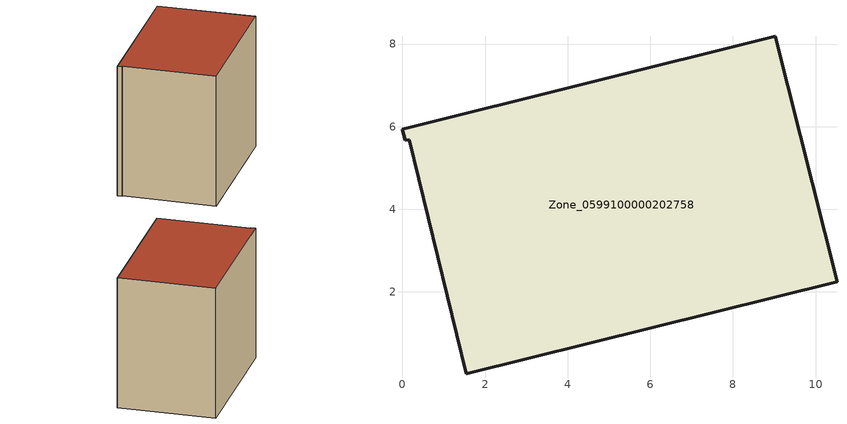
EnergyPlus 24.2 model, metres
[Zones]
Zone_0599100000202758
 floor ground (C_G): 1.55,0.01 0.16,5.69 0.07,5.67 0,5.94 9.03,8.19 10.52,2.24 z0
 wall outside (C_F): 10.52,2.24 9.03,8.19 0,5.94 0.07,5.67 0.16,5.69 1.55,0.01 10.52,2.24 z0:8.53
 roof outside (C_R): 0.16,5.69 1.55,0.01 10.52,2.24 9.03,8.19 0,5.94 0.07,5.67 z8.53
[BUILDING]
Pand.0599100000202758: North Axis=0; Terrain=City; Loads Convergence Tolerance Value=0.04; Temperature Convergence Tolerance Value=0.4; Solar Distribution=FullExterior; Maximum Number of Warmup Days=25; Minimum Number of Warmup Days=1
[Site:Location]
Rotterdam.The.Hague.AP_ZH_NLD Design_Conditions: Latitude=51.96; Longitude=4.45; Time Zone=1; Elevation=-4.5
[SITE:GROUNDTEMPERATURE:BUILDINGSURFACE]
18, 18, 18, 18, 18, 18, 18, 18, 18, 18, 18, 18
[MATERIAL] Thermal Absorptance=0.9; Solar Absorptance=0.7; Visible Absorptance=0.7
Name | Roughness | Thickness | Conductivity | Density | Specific Heat
G.TI.1965-1974 | MediumSmooth | 0.15 | 0.882353 | 540 | 1210
F.TI.1965-1974 | Rough | 0.3 | 0.697674 | 1920 | 840
R.TI.1965-1974 | MediumRough | 0.2 | 0.232558 | 1500 | 1000
[CONSTRUCTION]
C_G: G.TI.1965-1974
C_F: F.TI.1965-1974
C_R: R.TI.1965-1974
[ZONE]
Zone_0599100000202758: Type=1; Multiplier=1; Ceiling Height=Autocalculate; Volume=Autocalculate; Floor Area=autocalculate; Part of Total Floor Area=Yes
[ZONEINFILTRATION:DESIGNFLOWRATE]
Infil_Zone_0599100000202758: Zone or ZoneList or Space or SpaceList=Zone_0599100000202758; Schedule=AlwaysOn; Design Flow Rate Calculation Method=Flow/Area; Flow Rate per Floor Area=0.003; Constant Term Coefficient=1; Temperature Term Coefficient=0; Velocity Term Coefficient=0; Velocity Squared Term Coefficient=0
[HVACTEMPLATE:ZONE:IDEALLOADSAIRSYSTEM]
Zone_0599100000202758: Maximum Heating Supply Air Temperature=50; Minimum Cooling Supply Air Temperature=13; Maximum Heating Supply Air Humidity Ratio=0.0156; Minimum Cooling Supply Air Humidity Ratio=0.0077; Heating Limit=NoLimit; Cooling Limit=NoLimit; Dehumidification Control Type=ConstantSensibleHeatRatio; Cooling Sensible Heat Ratio=0.7; Dehumidification Setpoint=60; Humidification Control Type=None; Humidification Setpoint=30; Outdoor Air Method=None; Outdoor Air Flow Rate per Person=0.00944; Outdoor Air Flow Rate per Zone Floor Area=0; Outdoor Air Flow Rate per Zone=0; Demand Controlled Ventilation Type=None; Outdoor Air Economizer Type=NoEconomizer; Heat Recovery Type=None; Sensible Heat Recovery Effectiveness=0.7; Latent Heat Recovery Effectiveness=0.65
[ZONECONTROL:THERMOSTAT]
ThermostatControl_Zone_0599100000202758: Zone or ZoneList=Zone_0599100000202758; Control Type Schedule=DualSetpointControlType; Control 1=Thermostat_Zone_0599100000202758; Temperature Difference Between Cutout And Setpoint=0
[THERMOSTATSETPOINT:DUALSETPOINT]
Thermostat_Zone_0599100000202758: Heating Setpoint Temperature Schedule=HeatingSetpoint_Zone_0599100000202758; Cooling Setpoint Temperature Schedule=CoolingSetpoint_Zone_0599100000202758
[SCHEDULE:COMPACT]
HeatingSetpoint_Zone_0599100000202758: Through: 12/31, For: AllDays, Until: 24:00, 21
CoolingSetpoint_Zone_0599100000202758: Through: 12/31, For: AllDays, Until: 24:00, 24
DualSetpointControlType: Through: 12/31, For: AllDays, Until: 24:00, 4
AlwaysOn: Through: 12/31, For: AllDays, Until: 24:00, 1
